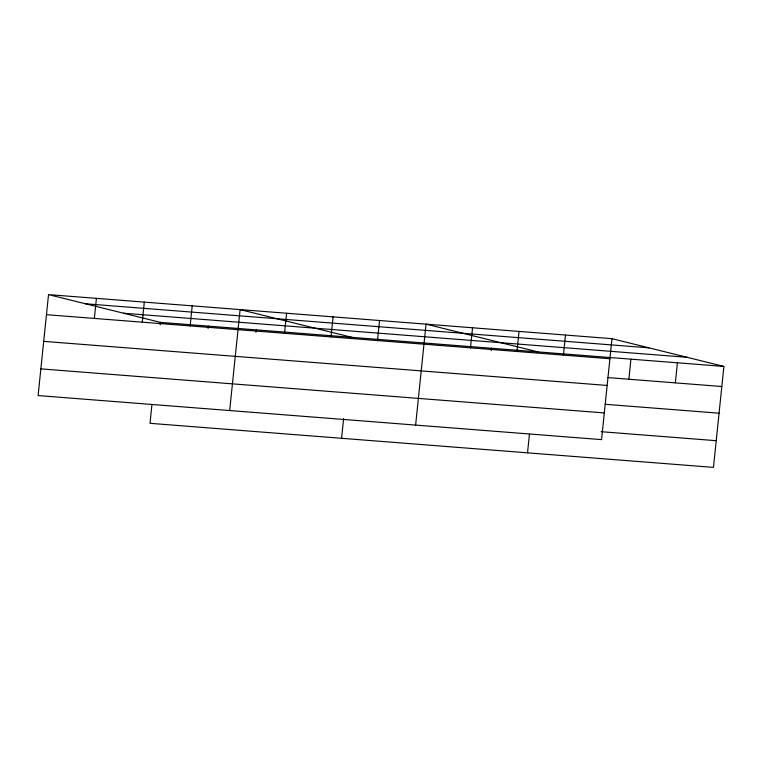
<?xml version="1.0" encoding="UTF-8"?>
<svg xmlns="http://www.w3.org/2000/svg" width="762" height="762" viewBox="0 0 762 762"><rect width="100%" height="100%" fill="white"/><g stroke="black" fill="none" stroke-linecap="round" stroke-linejoin="round"><path stroke-width="1.14" d="M48.53 294.618L38.1 395.564L601.561 439.626L611.991 338.68L48.53 294.618L160.439 322.374L723.9 366.436L713.47 467.382L150.009 423.32L151.924 404.755M94.355 318.43L96.422 298.361M142.246 322.174L144.323 302.104M160.191 324.736L160.439 322.374M190.138 325.917L192.215 305.848M208.083 328.479L208.331 326.117M229.676 410.547L240.106 309.601L352.015 337.356M255.984 332.222L256.223 329.86M284.521 333.299L286.598 313.23M331.003 336.937L333.08 316.868M341.586 438.302L343.624 418.576M377.495 340.566L379.562 320.507M415.623 425.091L426.053 324.136L537.953 351.901M470.468 347.843L472.535 327.774M491.223 350.625L491.471 348.263M516.95 351.473L519.027 331.413M527.523 452.847L529.447 434.273M563.432 355.111L565.509 335.042M628.86 379.238L630.926 359.169M675.342 382.867L677.418 362.807M85.458 303.771L648.919 347.843M123.511 313.211L686.972 357.283M46.463 314.677L609.924 358.75M607.933 377.6L721.824 386.505M43.701 341.366L607.162 385.439M605.18 404.289L719.071 413.195M40.862 368.875L604.323 412.937M601.17 431.702L716.223 440.693M611.991 338.68L723.9 366.436"/></g></svg>
